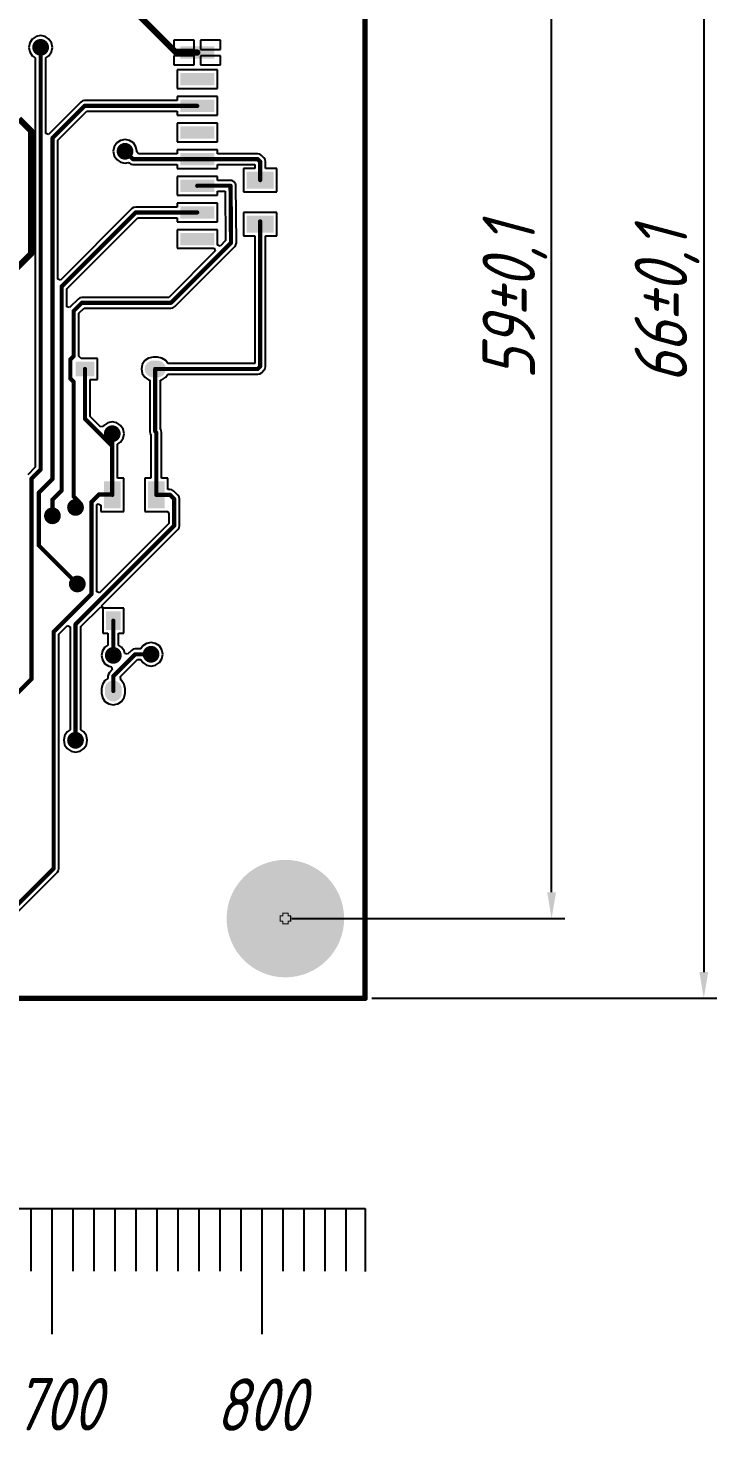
# Paper-space layout 'Лист1' of a CAD drawing. Header units: millimetres. Extents: x 0 to 594, y 0 to 420.
# Drawn here: x 217.8 to 283.4, y 184.3 to 317.9 of the extents above; entities that cross this region are included whole.
import ezdxf

# ---------------------------------------------------------------- set-up
doc = ezdxf.new("R2010")
doc.units = ezdxf.units.MM
for name, color, linetype in [('DrillDrawing', 1, 'Continuous'), ('Mechanical1', 6, 'Continuous'), ('PadHoleLayer', 156, 'Continuous'), ('TopLayer', 1, 'Continuous')]:
    doc.layers.add(name, color=color, linetype=linetype)
doc.styles.get("Standard").update_dxf_attribs({"font": 'arial.ttf'})
doc.dimstyles.new('ISO-25', dxfattribs={"dimtxt": 2.5, "dimasz": 2.5, "dimexe": 1.25, "dimexo": 0.625, "dimtad": 1, "dimtxsty": 'Standard', "dimcen": 2.5, "dimadec": 0, "dimazin": 0, "dimtfac": 1, "dimtmove": 0, "dimatfit": 3, "dimfxl": 1, "dimarcsym": 0})

# ---------------------------------------------------------------- blocks, each defined once
blk = doc.blocks.new('*U182')
blk.add_line((0, 0), (0, -6))
blk = doc.blocks.new('*U183')
at = {"color": 0, "linetype": 'ByBlock', "lineweight": -2, "transparency": 16777216}
for p in [(80.09, 205.52), (82.09, 205.52), (84.09, 205.52), (86.09, 205.52), (88.09, 205.52), (90.09, 205.52), (92.09, 205.52), (94.09, 205.52), (96.09, 205.52), (98.09, 205.52), (100.09, 205.52), (102.09, 205.52), (104.09, 205.52), (106.09, 205.52), (108.09, 205.52), (110.09, 205.52), (112.09, 205.52), (114.09, 205.52), (116.09, 205.52), (118.09, 205.52), (120.09, 205.52), (122.09, 205.52), (124.09, 205.52), (126.09, 205.52), (128.09, 205.52), (130.09, 205.52), (132.09, 205.52), (134.09, 205.52), (136.09, 205.52), (138.09, 205.52), (140.09, 205.52), (142.09, 205.52), (144.09, 205.52), (146.09, 205.52), (148.09, 205.52), (150.09, 205.52), (152.09, 205.52), (154.09, 205.52), (156.09, 205.52), (158.09, 205.52), (160.09, 205.52), (162.09, 205.52), (164.09, 205.52), (166.09, 205.52), (168.09, 205.52), (170.09, 205.52), (172.09, 205.52), (174.09, 205.52), (176.09, 205.52), (178.09, 205.52), (180.09, 205.52), (182.09, 205.52), (184.09, 205.52), (186.09, 205.52), (188.09, 205.52), (190.09, 205.52), (192.09, 205.52), (194.09, 205.52), (196.09, 205.52), (198.09, 205.52), (200.09, 205.52), (202.09, 205.52), (204.09, 205.52), (206.09, 205.52), (208.09, 205.52), (210.09, 205.52), (212.09, 205.52), (214.09, 205.52), (216.09, 205.52), (218.09, 205.52), (220.09, 205.52), (222.09, 205.52), (224.09, 205.52), (226.09, 205.52), (228.09, 205.52), (230.09, 205.52), (232.09, 205.52), (234.09, 205.52), (236.09, 205.52), (238.09, 205.52), (240.09, 205.52), (242.09, 205.52), (244.09, 205.52), (246.09, 205.52), (248.09, 205.52)]:
    blk.add_blockref('*U182', p, dxfattribs=at)
blk = doc.blocks.new('*U184')
blk.add_line((0, 0), (0, -12))
blk = doc.blocks.new('*U185')
at = {"color": 0, "linetype": 'ByBlock', "lineweight": -2, "transparency": 16777216}
for p in [(80.09, 205.52), (100.09, 205.52), (120.09, 205.52), (140.09, 205.52), (160.09, 205.52), (180.09, 205.52), (200.09, 205.52), (220.09, 205.52), (240.09, 205.52)]:
    blk.add_blockref('*U184', p, dxfattribs=at)
blk = doc.blocks.new('*D190')
at = {"color": 0, "lineweight": -2, "transparency": 16777216}
for p, q in [((250.54, 357.38), (283.41, 357.38)), ((282.16, 354.88), (282.16, 228.02)), ((250.54, 225.52), (283.41, 225.52))]:
    blk.add_line(p, q, dxfattribs=at)
at = {"color": 0, "transparency": 16777216}
for points in [[(281.74, 354.88), (282.58, 354.88), (282.16, 357.38)], [(281.74, 228.02), (282.58, 228.02), (282.16, 225.52)]]:
    blk.add_solid(points, dxfattribs=at)
at = {"layer": 'Defpoints', "color": 0, "transparency": 16777216}
for p in [(249.91, 357.38), (249.91, 225.52), (282.16, 225.52)]:
    blk.add_point(p, dxfattribs=at)
at = {"color": 0, "transparency": 16777216, "insert": (278.66, 291.45), "char_height": 2.5, "attachment_point": 5, "rotation": 90}
blk.add_mtext('{\\fGOST type A|b0|i1|c204|p34;\\H2x;66±0,1}', dxfattribs=at)
blk = doc.blocks.new('*D207')
at = {"color": 0, "lineweight": -2, "transparency": 16777216}
for p, q in [((243.35, 350.58), (268.92, 350.58)), ((267.67, 235.61), (267.67, 348.08)), ((242.95, 233.11), (268.92, 233.11))]:
    blk.add_line(p, q, dxfattribs=at)
at = {"color": 0, "transparency": 16777216}
for points in [[(267.25, 348.08), (268.09, 348.08), (267.67, 350.58)], [(267.25, 235.61), (268.09, 235.61), (267.67, 233.11)]]:
    blk.add_solid(points, dxfattribs=at)
at = {"layer": 'Defpoints', "color": 0, "transparency": 16777216}
for p in [(242.72, 350.58), (267.67, 350.58), (242.32, 233.11)]:
    blk.add_point(p, dxfattribs=at)
at = {"color": 0, "transparency": 16777216, "insert": (264.17, 291.85), "char_height": 2.5, "attachment_point": 5, "rotation": 90}
blk.add_mtext('{\\fGOST type A|b0|i1|c0|p34;\\H2x;59\\fGOST type A|b0|i1|c204|p34;±0,1}', dxfattribs=at)

psp = doc.layouts.new('Лист1')

# ---------------------------------------------------------------- hatches: boundary and pattern name
at = {"layer": 'PadHoleLayer'}
h = psp.add_hatch(color=156, dxfattribs=at)
edge = h.paths.add_edge_path()
edge.add_arc((242.322, 233.108), 3.197, 0, 360)
at = {"layer": 'TopLayer'}
h = psp.add_hatch(color=1, dxfattribs=at)
edge = h.paths.add_edge_path()
edge.add_arc((219.02, 316.076), 0.799, 0, 360)
for points in [[(235.549, 316.16), (235.549, 315.001), (232.312, 315.001), (232.312, 316.16)], [(235.549, 313.623), (235.549, 312.464), (232.312, 312.464), (232.312, 313.623)], [(235.549, 311.085), (235.549, 309.927), (232.312, 309.927), (232.312, 311.085)], [(235.549, 308.548), (235.549, 307.389), (232.312, 307.389), (232.312, 308.548)], [(235.549, 306.011), (235.549, 304.852), (232.312, 304.852), (232.312, 306.011)], [(235.549, 303.473), (235.549, 302.315), (232.312, 302.315), (232.312, 303.473)], [(241.223, 304.233), (241.223, 302.634), (238.626, 302.634), (238.626, 304.233)], [(235.549, 300.936), (235.549, 299.777), (232.312, 299.777), (232.312, 300.936)], [(241.223, 300.037), (241.223, 298.439), (238.626, 298.439), (238.626, 300.037)], [(235.549, 298.399), (235.549, 297.24), (232.312, 297.24), (232.312, 298.399)], [(224.141, 286.152), (224.141, 284.753), (222.343, 284.753), (222.343, 286.152)], [(225.04, 274.764), (226.638, 274.764), (226.638, 272.167), (225.04, 272.167)], [(229.236, 274.764), (230.834, 274.764), (230.834, 272.167), (229.236, 272.167)], [(226.638, 260.579), (225.24, 260.579), (225.24, 262.377), (226.638, 262.377)]]:
    psp.add_hatch(color=1, dxfattribs=at).paths.add_polyline_path(points)
h = psp.add_hatch(color=1, dxfattribs=at)
edge = h.paths.add_edge_path()
edge.add_arc((227.057, 306.181), 0.799, 0, 360)
h = psp.add_hatch(color=1, dxfattribs=at)
edge = h.paths.add_edge_path()
edge.add_arc((229.735, 285.453), 0.799, 90, 270)
edge.add_line((229.735, 284.653), (230.135, 284.653))
edge.add_arc((230.135, 285.453), 0.799, 270, 450)
edge.add_line((230.135, 286.252), (229.735, 286.252))
h = psp.add_hatch(color=1, dxfattribs=at)
edge = h.paths.add_edge_path()
edge.add_arc((225.839, 279.285), 0.799, 0, 360)
h = psp.add_hatch(color=1, dxfattribs=at)
edge = h.paths.add_edge_path()
edge.add_arc((222.343, 272.266), 0.799, 0, 360)
h = psp.add_hatch(color=1, dxfattribs=at)
edge = h.paths.add_edge_path()
edge.add_arc((220.145, 271.467), 0.799, 0, 360)
h = psp.add_hatch(color=1, dxfattribs=at)
edge = h.paths.add_edge_path()
edge.add_arc((222.515, 264.975), 0.799, 0, 360)
h = psp.add_hatch(color=1, dxfattribs=at)
edge = h.paths.add_edge_path()
edge.add_arc((225.941, 258.175), 0.799, 0, 360)
h = psp.add_hatch(color=1, dxfattribs=at)
edge = h.paths.add_edge_path()
edge.add_arc((229.535, 258.281), 0.799, 0, 360)
h = psp.add_hatch(color=1, dxfattribs=at)
edge = h.paths.add_edge_path()
edge.add_arc((225.939, 254.985), 0.799, 0, 180)
edge.add_line((225.14, 254.985), (225.14, 254.585))
edge.add_arc((225.939, 254.585), 0.799, 180, 360)
edge.add_line((226.738, 254.585), (226.738, 254.985))
h = psp.add_hatch(color=1, dxfattribs=at)
edge = h.paths.add_edge_path()
edge.add_arc((222.343, 250.09), 0.799, 0, 360)
h = psp.add_hatch(color=1, dxfattribs=at)
edge = h.paths.add_edge_path()
edge.add_arc((242.322, 233.108), 5.594, 0, 360)

# ---------------------------------------------------------------- linework, layer by layer
for p, q in [((80.094, 205.516), (249.914, 205.516)), ((249.914, 205.516), (249.914, 199.516))]:
    psp.add_line(p, q)
at = {"layer": 'DrillDrawing', "const_width": 0.101}
for points in [[(218.767, 316.33), (219.02, 316.584)], [(219.02, 316.584), (219.274, 316.33)], [(218.513, 316.33), (218.767, 316.076)], [(218.513, 316.33), (218.767, 316.33)], [(218.513, 315.822), (218.767, 316.076)], [(218.513, 315.822), (218.767, 315.822)], [(218.767, 315.822), (219.02, 315.569)], [(219.02, 315.569), (219.274, 315.822)], [(219.274, 316.33), (219.528, 316.33)], [(219.274, 316.076), (219.528, 316.33)], [(219.274, 316.076), (219.528, 315.822)], [(219.274, 315.822), (219.528, 315.822)], [(226.55, 306.434), (226.803, 306.181)], [(226.55, 306.434), (226.803, 306.434)], [(226.55, 305.927), (226.803, 306.181)], [(226.55, 305.927), (226.803, 305.927)], [(226.803, 306.434), (227.057, 306.688)], [(226.803, 305.927), (227.057, 305.673)], [(227.057, 306.688), (227.311, 306.434)], [(227.057, 305.673), (227.311, 305.927)], [(227.311, 306.434), (227.565, 306.434)], [(227.311, 306.181), (227.565, 306.434)], [(227.311, 306.181), (227.565, 305.927)], [(227.311, 305.927), (227.565, 305.927)], [(225.332, 279.539), (225.586, 279.285)], [(225.332, 279.539), (225.586, 279.539)], [(225.332, 279.031), (225.586, 279.285)], [(225.586, 279.539), (225.839, 279.793)], [(225.839, 279.793), (226.093, 279.539)], [(226.093, 279.539), (226.347, 279.539)], [(226.093, 279.285), (226.347, 279.539)], [(226.093, 279.285), (226.347, 279.031)], [(225.332, 279.031), (225.586, 279.031)], [(225.586, 279.031), (225.839, 278.778)], [(225.839, 278.778), (226.093, 279.031)], [(226.093, 279.031), (226.347, 279.031)], [(221.836, 272.52), (222.089, 272.266)], [(221.836, 272.52), (222.089, 272.52)], [(222.089, 272.52), (222.343, 272.774)], [(222.343, 272.774), (222.597, 272.52)], [(222.597, 272.52), (222.85, 272.52)], [(222.597, 272.266), (222.85, 272.52)], [(219.638, 271.721), (219.892, 271.467)], [(219.638, 271.721), (219.892, 271.721)], [(219.638, 271.214), (219.892, 271.467)], [(219.638, 271.214), (219.892, 271.214)], [(219.892, 271.721), (220.145, 271.975)], [(219.892, 271.214), (220.145, 270.96)], [(220.145, 271.975), (220.399, 271.721)], [(220.145, 270.96), (220.399, 271.214)], [(220.399, 271.721), (220.653, 271.721)], [(220.399, 271.467), (220.653, 271.721)], [(220.399, 271.467), (220.653, 271.214)], [(220.399, 271.214), (220.653, 271.214)], [(221.836, 272.013), (222.089, 272.266)], [(221.836, 272.013), (222.089, 272.013)], [(222.089, 272.013), (222.343, 271.759)], [(222.343, 271.759), (222.597, 272.013)], [(222.597, 272.266), (222.85, 272.013)], [(222.597, 272.013), (222.85, 272.013)], [(222.008, 265.228), (222.262, 264.975)], [(222.008, 265.228), (222.262, 265.228)], [(222.008, 264.721), (222.262, 264.975)], [(222.008, 264.721), (222.262, 264.721)], [(222.262, 265.228), (222.515, 265.482)], [(222.262, 264.721), (222.515, 264.467)], [(222.515, 265.482), (222.769, 265.228)], [(222.515, 264.467), (222.769, 264.721)], [(222.769, 265.228), (223.023, 265.228)], [(222.769, 264.975), (223.023, 265.228)], [(222.769, 264.975), (223.023, 264.721)], [(222.769, 264.721), (223.023, 264.721)], [(225.433, 258.428), (225.687, 258.175)], [(225.433, 258.428), (225.687, 258.428)], [(225.433, 257.921), (225.687, 258.175)], [(225.433, 257.921), (225.687, 257.921)], [(225.687, 258.428), (225.941, 258.682)], [(225.687, 257.921), (225.941, 257.667)], [(225.941, 258.682), (226.195, 258.428)], [(225.941, 257.667), (226.195, 257.921)], [(226.195, 258.428), (226.448, 258.428)], [(226.195, 258.175), (226.448, 258.428)], [(226.195, 258.175), (226.448, 257.921)], [(226.195, 257.921), (226.448, 257.921)], [(229.028, 258.535), (229.282, 258.281)], [(229.028, 258.535), (229.282, 258.535)], [(229.028, 258.028), (229.282, 258.281)], [(229.028, 258.028), (229.282, 258.028)], [(229.282, 258.535), (229.535, 258.789)], [(229.282, 258.028), (229.535, 257.774)], [(229.535, 258.789), (229.789, 258.535)], [(229.535, 257.774), (229.789, 258.028)], [(229.789, 258.535), (230.043, 258.535)], [(229.789, 258.281), (230.043, 258.535)], [(229.789, 258.281), (230.043, 258.028)], [(229.789, 258.028), (230.043, 258.028)], [(221.836, 250.344), (222.089, 250.09)], [(221.836, 250.344), (222.089, 250.344)], [(221.836, 249.836), (222.089, 250.09)], [(221.836, 249.836), (222.089, 249.836)], [(222.089, 250.344), (222.343, 250.597)], [(222.089, 249.836), (222.343, 249.582)], [(222.343, 250.597), (222.597, 250.344)], [(222.343, 249.582), (222.597, 249.836)], [(222.597, 250.344), (222.85, 250.344)], [(222.597, 250.09), (222.85, 250.344)], [(222.597, 250.09), (222.85, 249.836)], [(222.597, 249.836), (222.85, 249.836)], [(241.814, 232.854), (241.814, 233.362)], [(241.814, 233.362), (242.068, 233.362)], [(241.814, 232.854), (242.068, 232.854)], [(242.068, 233.362), (242.068, 233.615)], [(242.068, 233.615), (242.576, 233.615)], [(242.068, 232.6), (242.068, 232.854)], [(242.068, 232.6), (242.576, 232.6)], [(242.576, 233.362), (242.576, 233.615)], [(242.576, 233.362), (242.829, 233.362)], [(242.576, 232.854), (242.829, 232.854)], [(242.576, 232.6), (242.576, 232.854)], [(242.829, 232.854), (242.829, 233.362)]]:
    psp.add_lwpolyline(points, dxfattribs=at)
at = {"layer": 'DrillDrawing', "const_width": 0.0507}
for points in [[(218.995, 316.584, 1), (219.046, 316.584, 1)], [(218.995, 316.584, 1), (219.046, 316.584, 1)], [(218.488, 316.33, 1), (218.538, 316.33, 1)], [(218.488, 316.33, 1), (218.538, 316.33, 1)], [(218.488, 315.822, 1), (218.538, 315.822, 1)], [(218.488, 315.822, 1), (218.538, 315.822, 1)], [(218.741, 316.33, 1), (218.792, 316.33, 1)], [(218.741, 316.33, 1), (218.792, 316.33, 1)], [(218.741, 316.076, 1), (218.792, 316.076, 1)], [(218.741, 316.076, 1), (218.792, 316.076, 1)], [(218.741, 315.822, 1), (218.792, 315.822, 1)], [(218.741, 315.822, 1), (218.792, 315.822, 1)], [(218.995, 315.569, 1), (219.046, 315.569, 1)], [(218.995, 315.569, 1), (219.046, 315.569, 1)], [(219.249, 316.33, 1), (219.3, 316.33, 1)], [(219.249, 316.33, 1), (219.3, 316.33, 1)], [(219.249, 316.076, 1), (219.3, 316.076, 1)], [(219.249, 316.076, 1), (219.3, 316.076, 1)], [(219.249, 315.822, 1), (219.3, 315.822, 1)], [(219.249, 315.822, 1), (219.3, 315.822, 1)], [(219.503, 316.33, 1), (219.553, 316.33, 1)], [(219.503, 316.33, 1), (219.553, 316.33, 1)], [(219.503, 315.822, 1), (219.553, 315.822, 1)], [(219.503, 315.822, 1), (219.553, 315.822, 1)], [(226.524, 306.434, 1), (226.575, 306.434, 1)], [(226.524, 306.434, 1), (226.575, 306.434, 1)], [(226.524, 305.927, 1), (226.575, 305.927, 1)], [(226.524, 305.927, 1), (226.575, 305.927, 1)], [(226.778, 306.434, 1), (226.829, 306.434, 1)], [(226.778, 306.434, 1), (226.829, 306.434, 1)], [(226.778, 306.181, 1), (226.829, 306.181, 1)], [(226.778, 306.181, 1), (226.829, 306.181, 1)], [(226.778, 305.927, 1), (226.829, 305.927, 1)], [(226.778, 305.927, 1), (226.829, 305.927, 1)], [(227.032, 306.688, 1), (227.083, 306.688, 1)], [(227.032, 306.688, 1), (227.083, 306.688, 1)], [(227.286, 306.434, 1), (227.336, 306.434, 1)], [(227.286, 306.434, 1), (227.336, 306.434, 1)], [(227.286, 306.181, 1), (227.336, 306.181, 1)], [(227.286, 306.181, 1), (227.336, 306.181, 1)], [(227.286, 305.927, 1), (227.336, 305.927, 1)], [(227.286, 305.927, 1), (227.336, 305.927, 1)], [(227.539, 306.434, 1), (227.59, 306.434, 1)], [(227.539, 306.434, 1), (227.59, 306.434, 1)], [(227.539, 305.927, 1), (227.59, 305.927, 1)], [(227.539, 305.927, 1), (227.59, 305.927, 1)], [(227.032, 305.673, 1), (227.083, 305.673, 1)], [(227.032, 305.673, 1), (227.083, 305.673, 1)], [(225.306, 279.539, 1), (225.357, 279.539, 1)], [(225.306, 279.539, 1), (225.357, 279.539, 1)], [(225.56, 279.539, 1), (225.611, 279.539, 1)], [(225.56, 279.539, 1), (225.611, 279.539, 1)], [(225.56, 279.285, 1), (225.611, 279.285, 1)], [(225.56, 279.285, 1), (225.611, 279.285, 1)], [(225.814, 279.793, 1), (225.865, 279.793, 1)], [(225.814, 279.793, 1), (225.865, 279.793, 1)], [(226.068, 279.539, 1), (226.118, 279.539, 1)], [(226.068, 279.539, 1), (226.118, 279.539, 1)], [(226.068, 279.285, 1), (226.118, 279.285, 1)], [(226.068, 279.285, 1), (226.118, 279.285, 1)], [(226.321, 279.539, 1), (226.372, 279.539, 1)], [(226.321, 279.539, 1), (226.372, 279.539, 1)], [(225.306, 279.031, 1), (225.357, 279.031, 1)], [(225.306, 279.031, 1), (225.357, 279.031, 1)], [(225.56, 279.031, 1), (225.611, 279.031, 1)], [(225.56, 279.031, 1), (225.611, 279.031, 1)], [(225.814, 278.778, 1), (225.865, 278.778, 1)], [(225.814, 278.778, 1), (225.865, 278.778, 1)], [(226.068, 279.031, 1), (226.118, 279.031, 1)], [(226.068, 279.031, 1), (226.118, 279.031, 1)], [(226.321, 279.031, 1), (226.372, 279.031, 1)], [(226.321, 279.031, 1), (226.372, 279.031, 1)], [(221.81, 272.52, 1), (221.861, 272.52, 1)], [(221.81, 272.52, 1), (221.861, 272.52, 1)], [(222.064, 272.52, 1), (222.115, 272.52, 1)], [(222.064, 272.52, 1), (222.115, 272.52, 1)], [(222.318, 272.774, 1), (222.368, 272.774, 1)], [(222.318, 272.774, 1), (222.368, 272.774, 1)], [(222.571, 272.52, 1), (222.622, 272.52, 1)], [(222.571, 272.52, 1), (222.622, 272.52, 1)], [(222.825, 272.52, 1), (222.876, 272.52, 1)], [(222.825, 272.52, 1), (222.876, 272.52, 1)], [(219.612, 271.721, 1), (219.663, 271.721, 1)], [(219.612, 271.721, 1), (219.663, 271.721, 1)], [(219.612, 271.214, 1), (219.663, 271.214, 1)], [(219.612, 271.214, 1), (219.663, 271.214, 1)], [(219.866, 271.721, 1), (219.917, 271.721, 1)], [(219.866, 271.721, 1), (219.917, 271.721, 1)], [(219.866, 271.467, 1), (219.917, 271.467, 1)], [(219.866, 271.467, 1), (219.917, 271.467, 1)], [(219.866, 271.214, 1), (219.917, 271.214, 1)], [(219.866, 271.214, 1), (219.917, 271.214, 1)], [(220.12, 271.975, 1), (220.171, 271.975, 1)], [(220.12, 271.975, 1), (220.171, 271.975, 1)], [(220.374, 271.721, 1), (220.424, 271.721, 1)], [(220.374, 271.721, 1), (220.424, 271.721, 1)], [(220.374, 271.467, 1), (220.424, 271.467, 1)], [(220.374, 271.467, 1), (220.424, 271.467, 1)], [(220.374, 271.214, 1), (220.424, 271.214, 1)], [(220.374, 271.214, 1), (220.424, 271.214, 1)], [(220.627, 271.721, 1), (220.678, 271.721, 1)], [(220.627, 271.721, 1), (220.678, 271.721, 1)], [(220.627, 271.214, 1), (220.678, 271.214, 1)], [(220.627, 271.214, 1), (220.678, 271.214, 1)], [(221.81, 272.013, 1), (221.861, 272.013, 1)], [(221.81, 272.013, 1), (221.861, 272.013, 1)], [(222.064, 272.266, 1), (222.115, 272.266, 1)], [(222.064, 272.266, 1), (222.115, 272.266, 1)], [(222.064, 272.013, 1), (222.115, 272.013, 1)], [(222.064, 272.013, 1), (222.115, 272.013, 1)], [(222.318, 271.759, 1), (222.368, 271.759, 1)], [(222.318, 271.759, 1), (222.368, 271.759, 1)], [(222.571, 272.266, 1), (222.622, 272.266, 1)], [(222.571, 272.266, 1), (222.622, 272.266, 1)], [(222.571, 272.013, 1), (222.622, 272.013, 1)], [(222.571, 272.013, 1), (222.622, 272.013, 1)], [(222.825, 272.013, 1), (222.876, 272.013, 1)], [(222.825, 272.013, 1), (222.876, 272.013, 1)], [(220.12, 270.96, 1), (220.171, 270.96, 1)], [(220.12, 270.96, 1), (220.171, 270.96, 1)], [(221.983, 265.228, 1), (222.033, 265.228, 1)], [(221.983, 265.228, 1), (222.033, 265.228, 1)], [(221.983, 264.721, 1), (222.033, 264.721, 1)], [(221.983, 264.721, 1), (222.033, 264.721, 1)], [(222.236, 265.228, 1), (222.287, 265.228, 1)], [(222.236, 265.228, 1), (222.287, 265.228, 1)], [(222.236, 264.975, 1), (222.287, 264.975, 1)], [(222.236, 264.975, 1), (222.287, 264.975, 1)], [(222.236, 264.721, 1), (222.287, 264.721, 1)], [(222.236, 264.721, 1), (222.287, 264.721, 1)], [(222.49, 265.482, 1), (222.541, 265.482, 1)], [(222.49, 265.482, 1), (222.541, 265.482, 1)], [(222.744, 265.228, 1), (222.795, 265.228, 1)], [(222.744, 265.228, 1), (222.795, 265.228, 1)], [(222.744, 264.975, 1), (222.795, 264.975, 1)], [(222.744, 264.975, 1), (222.795, 264.975, 1)], [(222.744, 264.721, 1), (222.795, 264.721, 1)], [(222.744, 264.721, 1), (222.795, 264.721, 1)], [(222.998, 265.228, 1), (223.048, 265.228, 1)], [(222.998, 265.228, 1), (223.048, 265.228, 1)], [(222.998, 264.721, 1), (223.048, 264.721, 1)], [(222.998, 264.721, 1), (223.048, 264.721, 1)], [(222.49, 264.467, 1), (222.541, 264.467, 1)], [(222.49, 264.467, 1), (222.541, 264.467, 1)], [(225.408, 258.428, 1), (225.459, 258.428, 1)], [(225.408, 258.428, 1), (225.459, 258.428, 1)], [(225.408, 257.921, 1), (225.459, 257.921, 1)], [(225.408, 257.921, 1), (225.459, 257.921, 1)], [(225.662, 258.428, 1), (225.712, 258.428, 1)], [(225.662, 258.428, 1), (225.712, 258.428, 1)], [(225.662, 258.175, 1), (225.712, 258.175, 1)], [(225.662, 258.175, 1), (225.712, 258.175, 1)], [(225.662, 257.921, 1), (225.712, 257.921, 1)], [(225.662, 257.921, 1), (225.712, 257.921, 1)], [(225.915, 258.682, 1), (225.966, 258.682, 1)], [(225.915, 258.682, 1), (225.966, 258.682, 1)], [(226.169, 258.428, 1), (226.22, 258.428, 1)], [(226.169, 258.428, 1), (226.22, 258.428, 1)], [(226.169, 258.175, 1), (226.22, 258.175, 1)], [(226.169, 258.175, 1), (226.22, 258.175, 1)], [(226.169, 257.921, 1), (226.22, 257.921, 1)], [(226.169, 257.921, 1), (226.22, 257.921, 1)], [(226.423, 258.428, 1), (226.474, 258.428, 1)], [(226.423, 258.428, 1), (226.474, 258.428, 1)], [(226.423, 257.921, 1), (226.474, 257.921, 1)], [(226.423, 257.921, 1), (226.474, 257.921, 1)], [(229.003, 258.535, 1), (229.053, 258.535, 1)], [(229.003, 258.535, 1), (229.053, 258.535, 1)], [(229.003, 258.028, 1), (229.053, 258.028, 1)], [(229.003, 258.028, 1), (229.053, 258.028, 1)], [(229.256, 258.535, 1), (229.307, 258.535, 1)], [(229.256, 258.535, 1), (229.307, 258.535, 1)], [(229.256, 258.281, 1), (229.307, 258.281, 1)], [(229.256, 258.281, 1), (229.307, 258.281, 1)], [(229.256, 258.028, 1), (229.307, 258.028, 1)], [(229.256, 258.028, 1), (229.307, 258.028, 1)], [(229.51, 258.789, 1), (229.561, 258.789, 1)], [(229.51, 258.789, 1), (229.561, 258.789, 1)], [(229.764, 258.535, 1), (229.814, 258.535, 1)], [(229.764, 258.535, 1), (229.814, 258.535, 1)], [(229.764, 258.281, 1), (229.814, 258.281, 1)], [(229.764, 258.281, 1), (229.814, 258.281, 1)], [(229.764, 258.028, 1), (229.814, 258.028, 1)], [(229.764, 258.028, 1), (229.814, 258.028, 1)], [(230.017, 258.535, 1), (230.068, 258.535, 1)], [(230.017, 258.535, 1), (230.068, 258.535, 1)], [(230.017, 258.028, 1), (230.068, 258.028, 1)], [(230.017, 258.028, 1), (230.068, 258.028, 1)], [(225.915, 257.667, 1), (225.966, 257.667, 1)], [(225.915, 257.667, 1), (225.966, 257.667, 1)], [(229.51, 257.774, 1), (229.561, 257.774, 1)], [(229.51, 257.774, 1), (229.561, 257.774, 1)], [(221.81, 250.344, 1), (221.861, 250.344, 1)], [(221.81, 250.344, 1), (221.861, 250.344, 1)], [(221.81, 249.836, 1), (221.861, 249.836, 1)], [(221.81, 249.836, 1), (221.861, 249.836, 1)], [(222.064, 250.344, 1), (222.115, 250.344, 1)], [(222.064, 250.344, 1), (222.115, 250.344, 1)], [(222.064, 250.09, 1), (222.115, 250.09, 1)], [(222.064, 250.09, 1), (222.115, 250.09, 1)], [(222.064, 249.836, 1), (222.115, 249.836, 1)], [(222.064, 249.836, 1), (222.115, 249.836, 1)], [(222.318, 250.597, 1), (222.368, 250.597, 1)], [(222.318, 250.597, 1), (222.368, 250.597, 1)], [(222.571, 250.344, 1), (222.622, 250.344, 1)], [(222.571, 250.344, 1), (222.622, 250.344, 1)], [(222.571, 250.09, 1), (222.622, 250.09, 1)], [(222.571, 250.09, 1), (222.622, 250.09, 1)], [(222.571, 249.836, 1), (222.622, 249.836, 1)], [(222.571, 249.836, 1), (222.622, 249.836, 1)], [(222.825, 250.344, 1), (222.876, 250.344, 1)], [(222.825, 250.344, 1), (222.876, 250.344, 1)], [(222.825, 249.836, 1), (222.876, 249.836, 1)], [(222.825, 249.836, 1), (222.876, 249.836, 1)], [(222.318, 249.582, 1), (222.368, 249.582, 1)], [(222.318, 249.582, 1), (222.368, 249.582, 1)], [(241.789, 233.362, 1), (241.84, 233.362, 1)], [(241.789, 233.362, 1), (241.84, 233.362, 1)], [(241.789, 232.854, 1), (241.84, 232.854, 1)], [(241.789, 232.854, 1), (241.84, 232.854, 1)], [(242.043, 233.615, 1), (242.093, 233.615, 1)], [(242.043, 233.615, 1), (242.093, 233.615, 1)], [(242.043, 233.362, 1), (242.093, 233.362, 1)], [(242.043, 233.362, 1), (242.093, 233.362, 1)], [(242.043, 232.854, 1), (242.093, 232.854, 1)], [(242.043, 232.854, 1), (242.093, 232.854, 1)], [(242.043, 232.6, 1), (242.093, 232.6, 1)], [(242.043, 232.6, 1), (242.093, 232.6, 1)], [(242.55, 233.615, 1), (242.601, 233.615, 1)], [(242.55, 233.615, 1), (242.601, 233.615, 1)], [(242.55, 233.362, 1), (242.601, 233.362, 1)], [(242.55, 233.362, 1), (242.601, 233.362, 1)], [(242.55, 232.854, 1), (242.601, 232.854, 1)], [(242.55, 232.854, 1), (242.601, 232.854, 1)], [(242.55, 232.6, 1), (242.601, 232.6, 1)], [(242.55, 232.6, 1), (242.601, 232.6, 1)], [(242.804, 233.362, 1), (242.855, 233.362, 1)], [(242.804, 233.362, 1), (242.855, 233.362, 1)], [(242.804, 232.854, 1), (242.855, 232.854, 1)], [(242.804, 232.854, 1), (242.855, 232.854, 1)]]:
    psp.add_lwpolyline(points, format="xyb", close=True, dxfattribs=at)
at = {"layer": 'Mechanical1', "const_width": 0.507}
for points in [[(249.914, 225.516), (249.914, 357.376)], [(80.094, 225.516), (249.914, 225.516)]]:
    psp.add_lwpolyline(points, dxfattribs=at)
at = {"layer": 'Mechanical1', "const_width": 0.254}
psp.add_lwpolyline([(249.787, 225.516, 1), (250.041, 225.516, 1)], format="xyb", close=True, dxfattribs=at)
psp.add_lwpolyline([(249.787, 225.516, 1), (250.041, 225.516, 1)], format="xyb", close=True, dxfattribs=at)
at = {"layer": 'TopLayer'}
for p, q in [((249.914, 357.376), (249.914, 231.51)), ((218.228, 316.868), (217.985, 316.505)), ((218.592, 317.111), (218.228, 316.868)), ((219.02, 317.196), (218.592, 317.111)), ((219.449, 317.111), (219.02, 317.196)), ((219.813, 316.868), (219.449, 317.111)), ((220.055, 316.505), (219.813, 316.868)), ((233.631, 316.759), (231.713, 316.759)), ((231.713, 316.759), (231.713, 315.88)), ((233.631, 315.88), (233.631, 316.759)), ((236.148, 316.759), (234.23, 316.759)), ((234.23, 316.759), (234.23, 315.88)), ((236.148, 315.88), (236.148, 316.759)), ((217.985, 316.505), (217.9, 316.076)), ((217.9, 316.076), (217.985, 315.647)), ((217.985, 315.647), (218.228, 315.284)), ((219.813, 315.284), (220.055, 315.647)), ((220.141, 316.076), (220.055, 316.505)), ((220.055, 315.647), (220.141, 316.076)), ((231.713, 315.88), (233.631, 315.88)), ((234.23, 315.88), (236.148, 315.88)), ((218.228, 315.284), (218.511, 315.095)), ((218.511, 315.095), (218.511, 276.089)), ((219.53, 315.095), (219.813, 315.284)), ((219.53, 307.868), (219.53, 315.095)), ((233.631, 315.281), (231.713, 315.281)), ((231.713, 315.281), (231.713, 314.402)), ((231.713, 314.402), (233.631, 314.402)), ((233.631, 314.402), (233.631, 315.281)), ((236.148, 315.281), (234.23, 315.281)), ((234.23, 315.281), (234.23, 314.402)), ((234.23, 314.402), (236.148, 314.402)), ((236.148, 314.402), (236.148, 315.281)), ((235.849, 313.922), (232.013, 313.922)), ((232.013, 313.922), (232.013, 312.164)), ((235.849, 312.164), (235.849, 313.922)), ((232.013, 312.164), (235.849, 312.164)), ((235.849, 311.385), (232.013, 311.385)), ((232.013, 311.385), (232.013, 311.015)), ((235.849, 309.627), (235.849, 311.385)), ((222.852, 310.866), (219.796, 307.809)), ((220.665, 307.238), (223.423, 309.997)), ((223.018, 310.976), (222.852, 310.866)), ((223.212, 311.015), (223.018, 310.976)), ((232.013, 311.015), (223.212, 311.015)), ((223.423, 309.997), (232.013, 309.997)), ((232.013, 309.997), (232.013, 309.627)), ((232.013, 309.627), (235.849, 309.627)), ((235.849, 308.848), (232.013, 308.848)), ((232.013, 308.848), (232.013, 307.09)), ((235.849, 307.09), (235.849, 308.848)), ((219.783, 307.791), (219.53, 307.868)), ((219.796, 307.809), (219.783, 307.791)), ((227.057, 307.301), (226.628, 307.216)), ((227.486, 307.216), (227.057, 307.301)), ((220.665, 294.001), (220.665, 307.238)), ((226.022, 306.609), (225.937, 306.181)), ((225.937, 306.181), (226.022, 305.752)), ((226.265, 306.973), (226.022, 306.609)), ((226.628, 307.216), (226.265, 306.973)), ((227.849, 306.973), (227.486, 307.216)), ((228.092, 306.609), (227.849, 306.973)), ((228.178, 306.181), (228.092, 306.609)), ((228.169, 306.137), (228.178, 306.181)), ((228.33, 305.941), (228.169, 306.137)), ((232.013, 305.941), (228.33, 305.941)), ((232.013, 307.09), (235.849, 307.09)), ((235.849, 306.31), (232.013, 306.31)), ((232.013, 306.31), (232.013, 305.941)), ((235.849, 305.941), (235.849, 306.31)), ((239.69, 305.941), (235.849, 305.941)), ((239.885, 305.902), (239.69, 305.941)), ((226.022, 305.752), (226.265, 305.388)), ((226.265, 305.388), (226.628, 305.145)), ((226.628, 305.145), (227.057, 305.06)), ((227.057, 305.06), (227.391, 305.127)), ((227.391, 305.127), (227.446, 305.071)), ((227.446, 305.071), (227.612, 304.961)), ((227.612, 304.961), (227.806, 304.922)), ((227.806, 304.922), (232.013, 304.922)), ((232.013, 304.922), (232.013, 304.552)), ((235.849, 304.552), (235.849, 304.922)), ((235.849, 304.922), (239.415, 304.922)), ((239.415, 304.922), (239.415, 304.532)), ((240.05, 305.791), (239.885, 305.902)), ((240.284, 305.557), (240.05, 305.791)), ((240.395, 305.392), (240.284, 305.557)), ((240.434, 305.197), (240.395, 305.392)), ((240.434, 304.532), (240.434, 305.197)), ((232.013, 304.552), (235.849, 304.552)), ((235.849, 303.773), (232.013, 303.773)), ((232.013, 303.773), (232.013, 302.015)), ((235.849, 303.412), (235.849, 303.773)), ((237.104, 303.412), (235.849, 303.412)), ((237.199, 303.393), (237.104, 303.412)), ((237.295, 303.374), (237.199, 303.393)), ((237.297, 303.373), (237.295, 303.374)), ((237.299, 303.373), (237.297, 303.373)), ((237.379, 303.319), (237.299, 303.373)), ((237.461, 303.265), (237.379, 303.319)), ((239.415, 304.532), (238.326, 304.532)), ((238.326, 304.532), (238.326, 302.335)), ((241.523, 304.532), (240.434, 304.532)), ((241.523, 302.335), (241.523, 304.532)), ((232.013, 302.015), (235.849, 302.015)), ((235.849, 302.015), (235.849, 302.393)), ((235.849, 302.393), (236.599, 302.393)), ((236.599, 302.393), (236.637, 297.685)), ((237.462, 303.264), (237.461, 303.265)), ((237.464, 303.262), (237.462, 303.264)), ((237.518, 303.181), (237.464, 303.262)), ((237.573, 303.101), (237.518, 303.181)), ((237.573, 303.099), (237.573, 303.101)), ((237.574, 303.097), (237.573, 303.099)), ((237.593, 303.002), (237.574, 303.097)), ((237.613, 302.907), (237.593, 303.002)), ((237.658, 297.48), (237.613, 302.907)), ((238.326, 302.335), (241.523, 302.335)), ((227.712, 300.717), (220.899, 293.904)), ((227.877, 300.827), (227.712, 300.717)), ((228.072, 300.866), (227.877, 300.827)), ((232.013, 300.866), (228.072, 300.866)), ((235.849, 301.236), (232.013, 301.236)), ((232.013, 301.236), (232.013, 300.866)), ((235.849, 299.478), (235.849, 301.236)), ((221.528, 293.092), (228.283, 299.847)), ((228.283, 299.847), (232.013, 299.847)), ((232.013, 299.847), (232.013, 299.478)), ((232.013, 299.478), (235.849, 299.478)), ((241.523, 300.337), (238.326, 300.337)), ((238.326, 300.337), (238.326, 298.139)), ((241.523, 298.139), (241.523, 300.337)), ((235.849, 298.698), (232.013, 298.698)), ((232.013, 298.698), (232.013, 296.94)), ((235.849, 297.255), (235.849, 298.698)), ((238.326, 298.139), (239.415, 298.139)), ((239.415, 298.139), (239.415, 285.962)), ((240.434, 285.687), (240.434, 298.139)), ((240.434, 298.139), (241.523, 298.139)), ((235.639, 296.687), (231.213, 292.261)), ((231.784, 291.391), (237.509, 297.116)), ((232.013, 296.94), (235.534, 296.94)), ((235.534, 296.94), (235.639, 296.687)), ((236.102, 297.15), (235.849, 297.255)), ((236.637, 297.685), (236.102, 297.15)), ((237.509, 297.116), (237.51, 297.117)), ((237.51, 297.117), (237.512, 297.119)), ((237.512, 297.119), (237.565, 297.2)), ((237.565, 297.2), (237.619, 297.281)), ((237.619, 297.283), (237.621, 297.285)), ((237.619, 297.281), (237.619, 297.283)), ((237.621, 297.285), (237.639, 297.381)), ((237.639, 297.381), (237.658, 297.476)), ((237.657, 297.478), (237.658, 297.48)), ((237.658, 297.476), (237.657, 297.478)), ((220.899, 293.904), (220.665, 294.001)), ((221.528, 291.37), (221.528, 293.092)), ((221.781, 291.293), (221.528, 291.37)), ((221.803, 291.325), (221.781, 291.293)), ((222.59, 292.112), (221.803, 291.325)), ((222.755, 292.222), (222.59, 292.112)), ((222.95, 292.261), (222.755, 292.222)), ((231.213, 292.261), (222.95, 292.261)), ((231.424, 291.242), (231.619, 291.281)), ((231.619, 291.281), (231.784, 291.391)), ((222.672, 290.754), (223.161, 291.242)), ((222.672, 286.678), (222.672, 290.754)), ((223.161, 291.242), (231.424, 291.242)), ((222.886, 286.451), (222.672, 286.678)), ((224.441, 286.451), (222.886, 286.451)), ((224.441, 284.454), (224.441, 286.451)), ((228.943, 286.245), (228.7, 285.881)), ((229.306, 286.488), (228.943, 286.245)), ((229.735, 286.573), (229.306, 286.488)), ((230.135, 286.573), (229.735, 286.573)), ((230.563, 286.488), (230.135, 286.573)), ((230.927, 286.245), (230.563, 286.488)), ((231.116, 285.962), (230.927, 286.245)), ((239.415, 285.962), (231.116, 285.962)), ((228.7, 285.881), (228.615, 285.453)), ((228.615, 285.453), (228.7, 285.024)), ((228.7, 285.024), (228.943, 284.66)), ((228.943, 284.66), (229.306, 284.417)), ((230.563, 284.417), (230.927, 284.66)), ((230.927, 284.66), (231.116, 284.943)), ((231.116, 284.943), (239.69, 284.943)), ((239.69, 284.943), (239.885, 284.982)), ((239.885, 284.982), (240.05, 285.092)), ((240.05, 285.092), (240.284, 285.327)), ((240.284, 285.327), (240.395, 285.492)), ((240.395, 285.492), (240.434, 285.687)), ((223.751, 280.926), (223.751, 284.454)), ((223.751, 284.454), (224.441, 284.454)), ((229.306, 284.417), (229.426, 284.394)), ((229.426, 284.394), (229.426, 279.487)), ((230.444, 284.394), (230.563, 284.417)), ((230.444, 279.673), (230.444, 284.394)), ((224.727, 279.951), (223.751, 280.926)), ((224.979, 279.976), (224.727, 279.951)), ((225.047, 280.077), (224.979, 279.976)), ((225.411, 280.32), (225.047, 280.077)), ((225.839, 280.405), (225.411, 280.32)), ((226.268, 280.32), (225.839, 280.405)), ((226.632, 280.077), (226.268, 280.32)), ((226.874, 279.714), (226.632, 280.077)), ((226.96, 279.285), (226.874, 279.714)), ((226.874, 278.856), (226.96, 279.285)), ((229.426, 279.487), (229.464, 279.292)), ((229.464, 279.292), (229.526, 279.2)), ((230.505, 279.581), (230.444, 279.673)), ((230.544, 279.387), (230.505, 279.581)), ((230.544, 275.064), (230.544, 279.387)), ((226.349, 278.304), (226.632, 278.493)), ((226.349, 275.064), (226.349, 278.304)), ((226.632, 278.493), (226.874, 278.856)), ((229.526, 279.2), (229.526, 275.064)), ((218.511, 276.089), (217.787, 275.366)), ((226.938, 275.064), (226.349, 275.064)), ((226.938, 271.867), (226.938, 275.064)), ((229.526, 275.064), (228.936, 275.064)), ((228.936, 275.064), (228.936, 271.867)), ((231.134, 275.064), (230.544, 275.064)), ((231.134, 273.975), (231.134, 275.064)), ((231.333, 273.975), (231.134, 273.975)), ((231.528, 273.936), (231.333, 273.975)), ((231.694, 273.825), (231.528, 273.936)), ((224.369, 272.52), (224.487, 272.612)), ((224.487, 272.612), (224.74, 272.494)), ((232.093, 273.426), (231.694, 273.825)), ((232.204, 273.261), (232.093, 273.426)), ((232.242, 273.066), (232.204, 273.261)), ((232.242, 270.515), (232.242, 273.066)), ((224.369, 264.231), (224.369, 272.52)), ((224.74, 272.494), (224.74, 271.867)), ((224.74, 271.867), (226.938, 271.867)), ((228.936, 271.867), (231.134, 271.867)), ((231.134, 271.867), (231.224, 271.65)), ((231.224, 271.65), (231.224, 270.726)), ((231.224, 270.726), (224.623, 264.126)), ((224.817, 262.879), (232.093, 270.155)), ((232.093, 270.155), (232.204, 270.32)), ((232.204, 270.32), (232.242, 270.515)), ((224.623, 264.126), (224.369, 264.231)), ((222.852, 260.914), (224.737, 262.799)), ((224.737, 262.799), (224.94, 262.643)), ((224.973, 262.677), (224.817, 262.879)), ((224.94, 262.643), (224.94, 262.437)), ((224.94, 262.437), (224.94, 260.279)), ((225.192, 262.677), (224.973, 262.677)), ((226.938, 262.677), (225.192, 262.677)), ((226.938, 260.279), (226.938, 262.677)), ((220.766, 260.196), (221.58, 261.01)), ((221.58, 261.01), (221.834, 260.905)), ((221.834, 260.905), (221.834, 251.071)), ((222.852, 251.071), (222.852, 260.914)), ((220.766, 237.876), (220.766, 260.196)), ((224.94, 260.279), (225.43, 260.279)), ((225.43, 260.279), (225.43, 259.155)), ((226.448, 259.157), (226.448, 260.279)), ((226.448, 260.279), (226.938, 260.279)), ((229.107, 259.316), (228.743, 259.073)), ((229.535, 259.402), (229.107, 259.316)), ((229.964, 259.316), (229.535, 259.402)), ((230.328, 259.073), (229.964, 259.316)), ((224.906, 258.603), (224.82, 258.175)), ((224.82, 258.175), (224.906, 257.746)), ((225.149, 258.967), (224.906, 258.603)), ((225.43, 259.155), (225.149, 258.967)), ((226.733, 258.967), (226.448, 259.157)), ((226.976, 258.603), (226.733, 258.967)), ((227.024, 258.36), (226.976, 258.603)), ((227.3, 258.276), (227.024, 258.36)), ((227.665, 258.641), (227.3, 258.276)), ((227.83, 258.752), (227.665, 258.641)), ((228.025, 258.791), (227.83, 258.752)), ((228.554, 258.791), (228.025, 258.791)), ((228.743, 259.073), (228.554, 258.791)), ((230.57, 258.71), (230.328, 259.073)), ((230.328, 257.489), (230.57, 257.853)), ((230.656, 258.281), (230.57, 258.71)), ((230.57, 257.853), (230.656, 258.281)), ((224.906, 257.746), (225.149, 257.382)), ((225.149, 257.382), (225.512, 257.14)), ((225.579, 256.556), (225.469, 256.39)), ((225.512, 257.14), (225.756, 257.091)), ((225.839, 256.816), (225.579, 256.556)), ((225.756, 257.091), (225.839, 256.816)), ((226.62, 256.156), (228.236, 257.772)), ((228.236, 257.772), (228.554, 257.772)), ((228.554, 257.772), (228.743, 257.489)), ((228.743, 257.489), (229.107, 257.246)), ((229.107, 257.246), (229.535, 257.161)), ((229.535, 257.161), (229.964, 257.246)), ((229.964, 257.246), (230.328, 257.489)), ((224.904, 255.413), (224.819, 254.985)), ((225.147, 255.777), (224.904, 255.413)), ((225.43, 255.966), (225.147, 255.777)), ((225.469, 256.39), (225.43, 256.195)), ((225.43, 256.195), (225.43, 255.966)), ((226.652, 255.83), (226.62, 256.156)), ((226.731, 255.777), (226.652, 255.83)), ((226.974, 255.413), (226.731, 255.777)), ((227.06, 254.985), (226.974, 255.413)), ((224.819, 254.985), (224.819, 254.585)), ((224.819, 254.585), (224.904, 254.156)), ((224.904, 254.156), (225.147, 253.793)), ((226.731, 253.793), (226.974, 254.156)), ((226.974, 254.156), (227.06, 254.585)), ((227.06, 254.585), (227.06, 254.985)), ((225.147, 253.793), (225.51, 253.55)), ((225.51, 253.55), (225.939, 253.465)), ((225.939, 253.465), (226.368, 253.55)), ((226.368, 253.55), (226.731, 253.793)), ((221.308, 250.519), (221.223, 250.09)), ((221.223, 250.09), (221.308, 249.661)), ((221.551, 250.882), (221.308, 250.519)), ((221.834, 251.071), (221.551, 250.882)), ((223.135, 250.882), (222.852, 251.071)), ((223.378, 250.519), (223.135, 250.882)), ((223.463, 250.09), (223.378, 250.519)), ((223.378, 249.661), (223.463, 250.09)), ((221.308, 249.661), (221.551, 249.298)), ((221.551, 249.298), (221.914, 249.055)), ((221.914, 249.055), (222.343, 248.97)), ((222.343, 248.97), (222.772, 249.055)), ((222.772, 249.055), (223.135, 249.298)), ((223.135, 249.298), (223.378, 249.661)), ((220.728, 237.681), (220.766, 237.876)), ((215.492, 232.391), (220.617, 237.516)), ((220.617, 237.516), (220.728, 237.681)), ((249.914, 231.51), (249.914, 225.516)), ((249.914, 225.516), (132.363, 225.516))]:
    psp.add_line(p, q, dxfattribs=at)
for points, const_width in [([(226.905, 320.593), (231.917, 315.581)], 0.599), ([(219.02, 275.879), (219.02, 316.076)], 0.4), ([(231.917, 315.581), (233.931, 315.581)], 0.599), ([(220.156, 307.449), (223.212, 310.506)], 0.4), ([(223.212, 310.506), (233.931, 310.506)], 0.4), ([(216.959, 309.276), (218.126, 308.109)], 0.599), ([(218.126, 296.437), (218.126, 308.109)], 0.599), ([(220.156, 274.981), (220.156, 307.449)], 0.4), ([(227.057, 306.181), (227.806, 305.431)], 0.4), ([(227.806, 305.431), (233.931, 305.431)], 0.4), ([(233.931, 305.431), (233.931, 305.431)], 0.4), ([(233.931, 305.431), (239.69, 305.431)], 0.4), ([(239.69, 305.431), (239.924, 305.197)], 0.4), ([(239.924, 303.433), (239.924, 305.197)], 0.4), ([(233.931, 302.894), (233.939, 302.902)], 0.4), ([(233.939, 302.902), (237.104, 302.902)], 0.4), ([(237.104, 302.902), (237.148, 297.476)], 0.4), ([(221.018, 293.303), (228.072, 300.357)], 0.4), ([(228.072, 300.357), (233.931, 300.357)], 0.4), ([(239.924, 285.687), (239.924, 299.507)], 0.4), ([(214.218, 292.53), (218.126, 296.437)], 0.599), ([(231.424, 291.752), (237.148, 297.476)], 0.4), ([(221.018, 273.881), (221.018, 293.303)], 0.4), ([(222.163, 290.965), (222.95, 291.752)], 0.4), ([(222.95, 291.752), (231.424, 291.752)], 0.4), ([(222.163, 286.678), (222.163, 290.965)], 0.4), ([(221.843, 286.359), (222.163, 286.678)], 0.4), ([(221.843, 284.546), (221.843, 286.359)], 0.4), ([(221.843, 284.546), (222.163, 284.227)], 0.4), ([(223.242, 280.715), (223.242, 285.453)], 0.4), ([(229.935, 285.453), (239.69, 285.453)], 0.4), ([(229.935, 279.487), (229.935, 285.453)], 0.4), ([(239.69, 285.453), (239.924, 285.687)], 0.4), ([(222.163, 273.305), (222.163, 284.227)], 0.4), ([(223.242, 280.715), (225.839, 278.118)], 0.4), ([(225.839, 278.118), (225.839, 279.285)], 0.4), ([(229.935, 279.487), (230.035, 279.387)], 0.4), ([(230.035, 273.465), (230.035, 279.387)], 0.4), ([(225.839, 273.5), (225.839, 278.118)], 0.4), ([(218.147, 275.006), (219.02, 275.879)], 0.4), ([(218.147, 255.911), (218.147, 275.006)], 0.4), ([(218.847, 273.672), (220.156, 274.981)], 0.4), ([(220.145, 273.007), (221.018, 273.881)], 0.4), ([(218.847, 268.643), (218.847, 273.672)], 0.4), ([(220.145, 271.467), (220.145, 273.007)], 0.4), ([(222.163, 273.305), (222.607, 272.861)], 0.4), ([(222.343, 272.266), (222.676, 272.599)], 0.4), ([(222.607, 272.861), (222.676, 272.792)], 0.4), ([(222.676, 272.599), (222.676, 272.792)], 0.4), ([(223.86, 272.79), (224.571, 273.5)], 0.4), ([(223.86, 264.01), (223.86, 272.79)], 0.4), ([(224.571, 273.5), (225.839, 273.5)], 0.4), ([(225.839, 273.465), (225.839, 273.5)], 0.4), ([(230.035, 273.465), (231.333, 273.465)], 0.4), ([(231.333, 273.465), (231.733, 273.066)], 0.4), ([(231.733, 270.515), (231.733, 273.066)], 0.4), ([(222.343, 261.125), (231.733, 270.515)], 0.4), ([(218.847, 268.643), (222.515, 264.975)], 0.4), ([(220.257, 260.407), (223.86, 264.01)], 0.4), ([(220.257, 237.876), (220.257, 260.407)], 0.4), ([(222.343, 250.09), (222.343, 261.125)], 0.4), ([(225.939, 258.176), (225.939, 261.478)], 0.4), ([(225.939, 256.195), (228.025, 258.281)], 0.4), ([(225.939, 258.176), (225.941, 258.175)], 0.4), ([(228.025, 258.281), (229.535, 258.281)], 0.4), ([(212.653, 250.417), (218.147, 255.911)], 0.4), ([(225.939, 254.785), (225.939, 256.195)], 0.4), ([(215.132, 232.751), (220.257, 237.876)], 0.4)]:
    psp.add_lwpolyline(points, dxfattribs=dict(at, const_width=const_width))
for points, const_width in [([(218.921, 316.076, 1), (219.12, 316.076, 1)], 0.2), ([(231.767, 315.581, 1), (232.067, 315.581, 1)], 0.3), ([(231.767, 315.581, 1), (232.067, 315.581, 1)], 0.3), ([(233.781, 315.581, 1), (234.081, 315.581, 1)], 0.3), ([(223.113, 310.506, 1), (223.312, 310.506, 1)], 0.2), ([(223.113, 310.506, 1), (223.312, 310.506, 1)], 0.2), ([(233.831, 310.506, 1), (234.031, 310.506, 1)], 0.2), ([(217.976, 308.109, 1), (218.276, 308.109, 1)], 0.3), ([(217.976, 308.109, 1), (218.276, 308.109, 1)], 0.3), ([(220.056, 307.449, 1), (220.256, 307.449, 1)], 0.2), ([(220.056, 307.449, 1), (220.256, 307.449, 1)], 0.2), ([(226.957, 306.181, 1), (227.157, 306.181, 1)], 0.2), ([(227.707, 305.431, 1), (227.906, 305.431, 1)], 0.2), ([(227.707, 305.431, 1), (227.906, 305.431, 1)], 0.2), ([(233.831, 305.431, 1), (234.031, 305.431, 1)], 0.2), ([(233.831, 305.431, 1), (234.031, 305.431, 1)], 0.2), ([(233.831, 305.431, 1), (234.031, 305.431, 1)], 0.2), ([(233.831, 305.431, 1), (234.031, 305.431, 1)], 0.2), ([(239.59, 305.431, 1), (239.79, 305.431, 1)], 0.2), ([(239.59, 305.431, 1), (239.79, 305.431, 1)], 0.2), ([(239.824, 305.197, 1), (240.024, 305.197, 1)], 0.2), ([(239.824, 305.197, 1), (240.024, 305.197, 1)], 0.2), ([(239.824, 303.433, 1), (240.024, 303.433, 1)], 0.2), ([(233.831, 302.894, 1), (234.031, 302.894, 1)], 0.2), ([(233.839, 302.902, 1), (234.039, 302.902, 1)], 0.2), ([(233.839, 302.902, 1), (234.039, 302.902, 1)], 0.2), ([(237.004, 302.902, 1), (237.204, 302.902, 1)], 0.2), ([(237.004, 302.902, 1), (237.204, 302.902, 1)], 0.2), ([(227.972, 300.357, 1), (228.172, 300.357, 1)], 0.2), ([(227.972, 300.357, 1), (228.172, 300.357, 1)], 0.2), ([(233.831, 300.357, 1), (234.031, 300.357, 1)], 0.2), ([(239.824, 299.507, 1), (240.024, 299.507, 1)], 0.2), ([(217.976, 296.437, 1), (218.276, 296.437, 1)], 0.3), ([(217.976, 296.437, 1), (218.276, 296.437, 1)], 0.3), ([(237.049, 297.476, 1), (237.248, 297.476, 1)], 0.2), ([(237.049, 297.476, 1), (237.248, 297.476, 1)], 0.2), ([(220.919, 293.303, 1), (221.118, 293.303, 1)], 0.2), ([(220.919, 293.303, 1), (221.118, 293.303, 1)], 0.2), ([(222.85, 291.752, 1), (223.05, 291.752, 1)], 0.2), ([(222.85, 291.752, 1), (223.05, 291.752, 1)], 0.2), ([(231.324, 291.752, 1), (231.524, 291.752, 1)], 0.2), ([(231.324, 291.752, 1), (231.524, 291.752, 1)], 0.2), ([(222.063, 290.965, 1), (222.263, 290.965, 1)], 0.2), ([(222.063, 290.965, 1), (222.263, 290.965, 1)], 0.2), ([(221.744, 286.359, 1), (221.943, 286.359, 1)], 0.2), ([(221.744, 286.359, 1), (221.943, 286.359, 1)], 0.2), ([(222.063, 286.678, 1), (222.263, 286.678, 1)], 0.2), ([(222.063, 286.678, 1), (222.263, 286.678, 1)], 0.2), ([(221.744, 284.546, 1), (221.943, 284.546, 1)], 0.2), ([(221.744, 284.546, 1), (221.943, 284.546, 1)], 0.2), ([(223.142, 285.453, 1), (223.342, 285.453, 1)], 0.2), ([(229.835, 285.453, 1), (230.035, 285.453, 1)], 0.2), ([(229.835, 285.453, 1), (230.035, 285.453, 1)], 0.2), ([(239.59, 285.453, 1), (239.79, 285.453, 1)], 0.2), ([(239.59, 285.453, 1), (239.79, 285.453, 1)], 0.2), ([(239.824, 285.687, 1), (240.024, 285.687, 1)], 0.2), ([(239.824, 285.687, 1), (240.024, 285.687, 1)], 0.2), ([(222.063, 284.227, 1), (222.263, 284.227, 1)], 0.2), ([(222.063, 284.227, 1), (222.263, 284.227, 1)], 0.2), ([(223.142, 280.715, 1), (223.342, 280.715, 1)], 0.2), ([(223.142, 280.715, 1), (223.342, 280.715, 1)], 0.2), ([(225.739, 279.285, 1), (225.939, 279.285, 1)], 0.2), ([(229.835, 279.487, 1), (230.035, 279.487, 1)], 0.2), ([(229.835, 279.487, 1), (230.035, 279.487, 1)], 0.2), ([(229.935, 279.387, 1), (230.135, 279.387, 1)], 0.2), ([(229.935, 279.387, 1), (230.135, 279.387, 1)], 0.2), ([(225.739, 278.118, 1), (225.939, 278.118, 1)], 0.2), ([(225.739, 278.118, 1), (225.939, 278.118, 1)], 0.2), ([(225.739, 278.118, 1), (225.939, 278.118, 1)], 0.2), ([(218.921, 275.879, 1), (219.12, 275.879, 1)], 0.2), ([(218.921, 275.879, 1), (219.12, 275.879, 1)], 0.2), ([(218.048, 275.006, 1), (218.247, 275.006, 1)], 0.2), ([(218.048, 275.006, 1), (218.247, 275.006, 1)], 0.2), ([(220.056, 274.981, 1), (220.256, 274.981, 1)], 0.2), ([(220.056, 274.981, 1), (220.256, 274.981, 1)], 0.2), ([(220.919, 273.881, 1), (221.118, 273.881, 1)], 0.2), ([(220.919, 273.881, 1), (221.118, 273.881, 1)], 0.2), ([(218.747, 273.672, 1), (218.947, 273.672, 1)], 0.2), ([(218.747, 273.672, 1), (218.947, 273.672, 1)], 0.2), ([(220.045, 273.007, 1), (220.245, 273.007, 1)], 0.2), ([(220.045, 273.007, 1), (220.245, 273.007, 1)], 0.2), ([(222.063, 273.305, 1), (222.263, 273.305, 1)], 0.2), ([(222.063, 273.305, 1), (222.263, 273.305, 1)], 0.2), ([(222.507, 272.861, 1), (222.707, 272.861, 1)], 0.2), ([(222.507, 272.861, 1), (222.707, 272.861, 1)], 0.2), ([(222.576, 272.792, 1), (222.776, 272.792, 1)], 0.2), ([(222.576, 272.792, 1), (222.776, 272.792, 1)], 0.2), ([(222.576, 272.599, 1), (222.776, 272.599, 1)], 0.2), ([(222.576, 272.599, 1), (222.776, 272.599, 1)], 0.2), ([(223.76, 272.79, 1), (223.96, 272.79, 1)], 0.2), ([(223.76, 272.79, 1), (223.96, 272.79, 1)], 0.2), ([(224.471, 273.5, 1), (224.671, 273.5, 1)], 0.2), ([(224.471, 273.5, 1), (224.671, 273.5, 1)], 0.2), ([(225.739, 273.5, 1), (225.939, 273.5, 1)], 0.2), ([(225.739, 273.5, 1), (225.939, 273.5, 1)], 0.2), ([(225.739, 273.5, 1), (225.939, 273.5, 1)], 0.2), ([(225.739, 273.465, 1), (225.939, 273.465, 1)], 0.2), ([(229.935, 273.465, 1), (230.135, 273.465, 1)], 0.2), ([(229.935, 273.465, 1), (230.135, 273.465, 1)], 0.2), ([(231.234, 273.465, 1), (231.433, 273.465, 1)], 0.2), ([(231.234, 273.465, 1), (231.433, 273.465, 1)], 0.2), ([(231.633, 273.066, 1), (231.833, 273.066, 1)], 0.2), ([(231.633, 273.066, 1), (231.833, 273.066, 1)], 0.2), ([(220.045, 271.467, 1), (220.245, 271.467, 1)], 0.2), ([(222.243, 272.266, 1), (222.443, 272.266, 1)], 0.2), ([(231.633, 270.515, 1), (231.833, 270.515, 1)], 0.2), ([(231.633, 270.515, 1), (231.833, 270.515, 1)], 0.2), ([(218.747, 268.643, 1), (218.947, 268.643, 1)], 0.2), ([(218.747, 268.643, 1), (218.947, 268.643, 1)], 0.2), ([(222.416, 264.975, 1), (222.615, 264.975, 1)], 0.2), ([(223.76, 264.01, 1), (223.96, 264.01, 1)], 0.2), ([(223.76, 264.01, 1), (223.96, 264.01, 1)], 0.2), ([(220.157, 260.407, 1), (220.357, 260.407, 1)], 0.2), ([(220.157, 260.407, 1), (220.357, 260.407, 1)], 0.2), ([(222.243, 261.125, 1), (222.443, 261.125, 1)], 0.2), ([(222.243, 261.125, 1), (222.443, 261.125, 1)], 0.2), ([(225.839, 261.478, 1), (226.039, 261.478, 1)], 0.2), ([(225.839, 258.176, 1), (226.039, 258.176, 1)], 0.2), ([(225.839, 258.176, 1), (226.039, 258.176, 1)], 0.2), ([(225.841, 258.175, 1), (226.041, 258.175, 1)], 0.2), ([(227.925, 258.281, 1), (228.125, 258.281, 1)], 0.2), ([(227.925, 258.281, 1), (228.125, 258.281, 1)], 0.2), ([(229.435, 258.281, 1), (229.635, 258.281, 1)], 0.2), ([(218.048, 255.911, 1), (218.247, 255.911, 1)], 0.2), ([(218.048, 255.911, 1), (218.247, 255.911, 1)], 0.2), ([(225.839, 256.195, 1), (226.039, 256.195, 1)], 0.2), ([(225.839, 256.195, 1), (226.039, 256.195, 1)], 0.2), ([(225.839, 254.785, 1), (226.039, 254.785, 1)], 0.2), ([(222.243, 250.09, 1), (222.443, 250.09, 1)], 0.2), ([(220.157, 237.876, 1), (220.357, 237.876, 1)], 0.2), ([(220.157, 237.876, 1), (220.357, 237.876, 1)], 0.2)]:
    psp.add_lwpolyline(points, format="xyb", close=True, dxfattribs=dict(at, const_width=const_width))

# ---------------------------------------------------------------- block references
for name in ['*U183', '*U185']:
    psp.add_blockref(name, (0, 0))

# ---------------------------------------------------------------- texts
at = {"char_height": 5, "attachment_point": 3}
for s, insert in [('{\\fGOST type A|b0|i1|c204|p34;700}', (224.81, 189.361)), ('{\\fGOST type A|b0|i1|c204|p34;800}', (244.236, 189.318))]:
    psp.add_mtext_dynamic_manual_height_columns(s, width=7.39927, gutter_width=12.5, heights=[0], dxfattribs=dict(at, insert=insert))

# ---------------------------------------------------------------- dimensions: what is measured, and where the dimension line sits
dim = psp.add_linear_dim(base=(282.161, 225.516), p1=(249.914, 357.376), p2=(249.914, 225.516), angle=270, text='{\\fGOST type A|b0|i1|c204|p34;\\H2x;66±0,1}', dimstyle='ISO-25')
dim.commit()
dim.dimension.update_dxf_attribs({"geometry": '*D190', "text_midpoint": (282.161, 291.446), "dimtype": 161})
dim = psp.add_linear_dim(base=(267.67, 350.584), p1=(242.322, 233.108), p2=(242.721, 350.584), angle=90, text='{\\fGOST type A|b0|i1|c0|p34;\\H2x;59\\fGOST type A|b0|i1|c204|p34;±0,1}', dimstyle='ISO-25')
dim.commit()
dim.dimension.update_dxf_attribs({"geometry": '*D207', "text_midpoint": (264.17, 291.846)})

doc.saveas('drawing.dxf')
